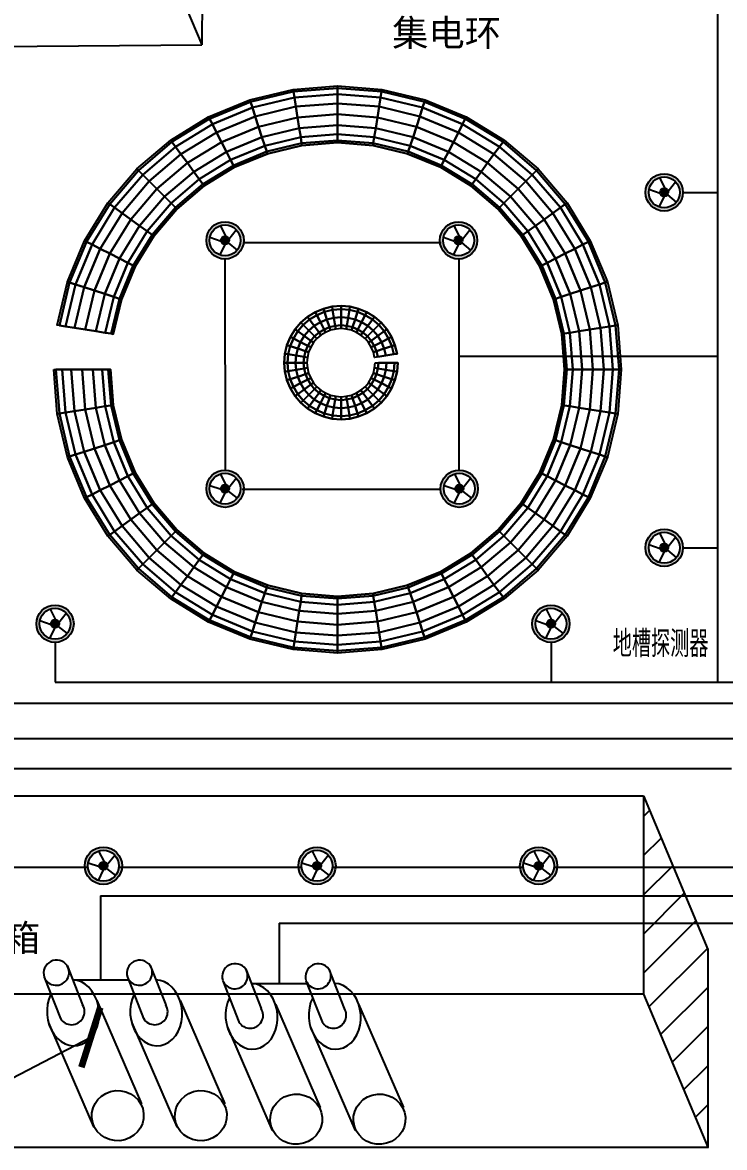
# Model space of a CAD drawing. Extents: x 62072 to 79005, y 47749 to 66939.
# Drawn here: x 63817 to 65400, y 62323 to 64862 of the extents above; entities that cross this region are included whole.
import ezdxf

# ---------------------------------------------------------------- set-up
doc = ezdxf.new("R2010")
doc.units = 0
doc.header["$LTSCALE"] = 1000
doc.header["$MEASUREMENT"] = 0
doc.layers.get('0').update_dxf_attribs({"linetype": 'CONTINUOUS'})
doc.styles.get("Standard").update_dxf_attribs({"font": 'GBENOR', "bigfont": 'GBCBIG'})
doc.dimstyles.get("Standard").update_dxf_attribs({"dimscale": 100, "dimtxt": 3.5, "dimasz": 1, "dimexe": 2.5, "dimexo": 3, "dimgap": 1.5, "dimtad": 1, "dimdec": 0, "dimzin": 0, "dimdsep": 46, "dimtxsty": 'Standard', "dimblk": 'ARCHTICK', "dimcen": 0.09, "dimadec": 0, "dimazin": 0, "dimtfac": 1, "dimtdec": 0, "dimtix": 1, "dimtmove": 2, "dimatfit": 3, "dimldrblk": 'ARCHTICK', "dimfxl": 0, "dimtolj": 1, "dimtzin": 0, "dimarcsym": 0})

msp = doc.modelspace()

# ---------------------------------------------------------------- hatches: boundary and pattern name
h = msp.add_hatch(color=256)
h.paths.add_polyline_path([(65221.9, 64478.5, 1), (65306.1, 64478.5, 1)])
h.paths.add_polyline_path([(65298.9, 64478.5, -1), (65229.1, 64478.5, -1)], flags=16)
for points in [[(65254.8, 64478.5, 1), (65273.2, 64478.5, 1)], [(64282.8, 64370.2, 1), (64264.4, 64370.2, 1)], [(64809.4, 64370.2, 1), (64791, 64370.2, 1)], [(64282.8, 63810, 1), (64264.4, 63810, 1)], [(64811, 63810, 1), (64792.5, 63810, 1)], [(65254.8, 63676.7, 1), (65273.2, 63676.7, 1)], [(63880.8, 63505.2, 1), (63899.3, 63505.2, 1)], [(64999.4, 63505.2, 1), (65017.8, 63505.2, 1)], [(64008.6, 62959.1, 1), (63990.1, 62959.1, 1)], [(64490.2, 62959.1, 1), (64471.8, 62959.1, 1)], [(64990, 62959.1, 1), (64971.6, 62959.1, 1)]]:
    msp.add_hatch(color=256).paths.add_polyline_path(points)
h = msp.add_hatch(color=256)
h.paths.add_polyline_path([(64315.7, 64370.2, 1), (64231.5, 64370.2, 1)])
h.paths.add_polyline_path([(64308.5, 64370.2, 1), (64238.7, 64370.2, 1)], flags=16)
h = msp.add_hatch(color=256)
h.paths.add_polyline_path([(64842.3, 64370.2, 1), (64758.1, 64370.2, 1)])
h.paths.add_polyline_path([(64835.1, 64370.2, 1), (64765.3, 64370.2, 1)], flags=16)
h = msp.add_hatch(color=256)
h.paths.add_polyline_path([(64315.7, 63810, 1), (64231.5, 63810, 1)])
h.paths.add_polyline_path([(64308.5, 63810, 1), (64238.7, 63810, 1)], flags=16)
h = msp.add_hatch(color=256)
h.paths.add_polyline_path([(64843.9, 63810, 1), (64759.6, 63810, 1)])
h.paths.add_polyline_path([(64836.7, 63810, 1), (64766.9, 63810, 1)], flags=16)
h = msp.add_hatch(color=256)
h.paths.add_polyline_path([(65221.9, 63676.7, 1), (65306.1, 63676.7, 1)])
h.paths.add_polyline_path([(65298.9, 63676.7, -1), (65229.1, 63676.7, -1)], flags=16)
h = msp.add_hatch(color=256)
h.paths.add_polyline_path([(63847.9, 63505.2, 1), (63932.2, 63505.2, 1)])
h.paths.add_polyline_path([(63925, 63505.2, -1), (63855.2, 63505.2, -1)], flags=16)
h = msp.add_hatch(color=256)
h.paths.add_polyline_path([(64966.5, 63505.2, 1), (65050.7, 63505.2, 1)])
h.paths.add_polyline_path([(65043.5, 63505.2, -1), (64973.7, 63505.2, -1)], flags=16)
h = msp.add_hatch()
h.set_pattern_fill('ANSI31,_O', color=256, scale=500)
h.set_pattern_definition([(45, (48560.98, 54368.89), (-44.19417, 44.19417), [])])
edge = h.paths.add_edge_path()
edge.add_line((65217.4, 63117), (65217.4, 62669.7))
edge.add_line((65217.4, 63117), (65362.1, 62770.5))
edge.add_line((65362.1, 62770.9), (65362.1, 62323.5))
edge.add_line((65217.4, 62669.7), (65362.1, 62324.3))
h = msp.add_hatch(color=256)
h.paths.add_polyline_path([(63957.2, 62959.1, 1), (64041.5, 62959.1, 1)])
h.paths.add_polyline_path([(64034.2, 62959.1, -1), (63964.4, 62959.1, -1)], flags=16)
h = msp.add_hatch(color=256)
h.paths.add_polyline_path([(64438.9, 62959.1, 1), (64523.1, 62959.1, 1)])
h.paths.add_polyline_path([(64515.9, 62959.1, -1), (64446.1, 62959.1, -1)], flags=16)
h = msp.add_hatch(color=256)
h.paths.add_polyline_path([(64938.7, 62959.1, 1), (65022.9, 62959.1, 1)])
h.paths.add_polyline_path([(65015.7, 62959.1, -1), (64945.9, 62959.1, -1)], flags=16)

# ---------------------------------------------------------------- linework, layer by layer
for p, q in [((64233, 65890.4), (64220.9, 64811.6)), ((63939.3, 65476.4), (64220.9, 64811.6)), ((63319.9, 64804.5), (64220.9, 64811.6)), ((65266.2, 64487.5), (65253.8, 64511.9)), ((65272.8, 64481.4), (65289.3, 64502.5)), ((65255, 64476.3), (65229.7, 64484.9)), ((65263.7, 64469.3), (65252, 64445.8)), ((65271.2, 64472.8), (65291.3, 64456.8)), ((64275.8, 64379.1), (64263.4, 64403.5)), ((64802.4, 64379.1), (64790, 64403.5)), ((64264.6, 64368), (64239.3, 64376.5)), ((64282.4, 64373), (64299, 64394.2)), ((64791.2, 64368), (64765.9, 64376.5)), ((64809, 64373), (64825.5, 64394.2)), ((64273.3, 64361), (64261.6, 64337.4)), ((64280.8, 64364.4), (64300.9, 64348.5)), ((64799.8, 64361), (64788.2, 64337.4)), ((64807.4, 64364.4), (64827.5, 64348.5)), ((64275.8, 63819), (64263.4, 63843.4)), ((64804, 63819), (64791.6, 63843.4)), ((64264.6, 63807.8), (64239.3, 63816.3)), ((64282.4, 63812.8), (64299, 63834)), ((64792.8, 63807.8), (64767.5, 63816.3)), ((64810.6, 63812.8), (64827.1, 63834)), ((64273.3, 63800.8), (64261.6, 63777.2)), ((64280.8, 63804.2), (64300.9, 63788.3)), ((64801.4, 63800.8), (64789.8, 63777.2)), ((64809, 63804.2), (64829.1, 63788.3)), ((65266.2, 63685.7), (65253.8, 63710.1)), ((65272.8, 63679.5), (65289.3, 63700.7)), ((65255, 63674.5), (65229.7, 63683)), ((65263.7, 63667.5), (65252, 63643.9)), ((65271.2, 63671), (65291.3, 63655)), ((63892.3, 63514.1), (63879.8, 63538.5)), ((65010.8, 63514.1), (64998.4, 63538.5)), ((63881.1, 63503), (63855.7, 63511.5)), ((63898.9, 63508), (63915.4, 63529.2)), ((64999.6, 63503), (64974.3, 63511.5)), ((65017.4, 63508), (65033.9, 63529.2)), ((63889.7, 63496), (63878, 63472.4)), ((63897.3, 63499.4), (63917.4, 63483.5)), ((65008.2, 63496), (64996.6, 63472.4)), ((65015.8, 63499.4), (65035.9, 63483.5)), ((63300.8, 63117), (65217.4, 63117)), ((65217.4, 63117), (65217.4, 62669.7)), ((65217.4, 63117), (65362.1, 62770.5)), ((64001.5, 62968), (63989.1, 62992.4)), ((64008.1, 62961.9), (64024.7, 62983)), ((64483.2, 62968), (64470.8, 62992.4)), ((64489.8, 62961.9), (64506.3, 62983)), ((64983, 62968), (64970.6, 62992.4)), ((64989.6, 62961.9), (65006.1, 62983)), ((63990.4, 62956.9), (63965, 62965.4)), ((64006.6, 62953.3), (64026.7, 62937.3)), ((64472, 62956.9), (64446.7, 62965.4)), ((64472.3, 62956), (64489.7, 62956)), ((64488.2, 62953.3), (64508.3, 62937.3)), ((64971.8, 62956.9), (64946.5, 62965.4)), ((64972.1, 62956), (64989.5, 62956)), ((64988, 62953.3), (65008.1, 62937.3)), ((63999, 62949.8), (63987.3, 62926.3)), ((64480.7, 62949.8), (64469, 62926.3)), ((64980.4, 62949.8), (64968.8, 62926.3)), ((63993, 62891.6), (66365.6, 62891.6)), ((63993, 62891.6), (63993, 62701.7)), ((64395.7, 62830), (66419.2, 62830)), ((64395.7, 62830), (64395.7, 62693.7)), ((65362.1, 62770.9), (65362.1, 62323.5)), ((63917.5, 62734.1), (63952.4, 62645.1)), ((64105, 62734.1), (64139.9, 62645.1)), ((64320.2, 62726.2), (64355.1, 62637.1)), ((64507.7, 62726.2), (64542.6, 62637.1)), ((63865.8, 62707.9), (63902.2, 62614.9)), ((63930.1, 62701.8), (64055.8, 62701.5)), ((64053.3, 62707.9), (64089.7, 62614.9)), ((64268.5, 62699.9), (64304.9, 62607)), ((64456, 62699.9), (64492.4, 62607)), ((64332.8, 62693.8), (64458.5, 62693.5)), ((65217.4, 62669.7), (63300.8, 62669.7)), ((63984.6, 62654.8), (64085.5, 62421.9)), ((64172.1, 62654.8), (64273.1, 62421.9)), ((64387.3, 62646.8), (64488.3, 62413.9)), ((64574.8, 62646.8), (64675.8, 62413.9)), ((65217.4, 62669.7), (65362.1, 62324.3)), ((63875.6, 62604.5), (63977, 62370)), ((64063.2, 62604.5), (64164.6, 62370)), ((64278.3, 62596.5), (64379.8, 62362)), ((64465.9, 62596.5), (64567.3, 62362)), ((65364, 62323.6), (63451.8, 62323.6))]:
    msp.add_line(p, q)
at = {"color": 1}
for p, q in [((65384.2, 64919.8), (65384.2, 63373.1)), ((65306.1, 64478.1), (65384.2, 64478.1)), ((64315.5, 64365.7), (64735.4, 64365.7)), ((64735.4, 64365.7), (64760.9, 64365.7)), ((64273.3, 64328.1), (64273.6, 63852.1)), ((64801.2, 64328.1), (64801.2, 63849.6)), ((64801.2, 64109.3), (65384.2, 64109.3)), ((64759.7, 63808), (64312.3, 63808)), ((65306.1, 63676.3), (65384.2, 63676.3)), ((63890.8, 63463.1), (63890.8, 63373.1)), ((65009.3, 63463.1), (65009.3, 63373.1)), ((63890.8, 63373.1), (65921.9, 63373.1)), ((63535.3, 62956), (63964.6, 62956)), ((63990.6, 62956), (64008.1, 62956)), ((64034.1, 62956), (64446.2, 62956)), ((64515.8, 62956), (64946, 62956)), ((65015.6, 62956), (65766.2, 62956))]:
    msp.add_line(p, q, dxfattribs=at)
at = {"color": 5}
msp.add_line((63679.2, 63325.8), (65533, 63325.8), dxfattribs=at)
at = {"color": 2}
for p, q in [((63785.7, 63246.7), (65467.6, 63246.7)), ((63522.2, 63178.4), (65415.8, 63178.4))]:
    msp.add_line(p, q, dxfattribs=at)
for points in [[(64908, 64785.8, 0, 0, 0), (64649.1, 64785.8, 0, 0, 0), (64550.5, 64716.1, 13.3, 0, 0), (64509.7, 64687.2, 0, 0, 0)], [(65359.4, 63407.3, 0, 0, 0), (65146.6, 63407.3, 0, 0, 0), (65058.7, 63482.7, 13.3, 0, 0), (65020.8, 63515.3, 0, 0, 0)]]:
    msp.add_lwpolyline(points, format="xyseb")
for centre, radius in [((65264, 64478.5), 42.1), ((65264, 64478.5), 42.1), ((65264, 64478.5), 34.9), ((65264, 64478.5), 9.23), ((64273.6, 64370.2), 42.1), ((64273.6, 64370.2), 42.1), ((64273.6, 64370.2), 34.9), ((64800.2, 64370.2), 42.1), ((64800.2, 64370.2), 42.1), ((64800.2, 64370.2), 34.9), ((64273.6, 64370.2), 9.23), ((64800.2, 64370.2), 9.23), ((64273.6, 63810), 42.1), ((64273.6, 63810), 42.1), ((64273.6, 63810), 34.9), ((64801.8, 63810), 42.1), ((64801.8, 63810), 42.1), ((64801.8, 63810), 34.9), ((64273.6, 63810), 9.23), ((64801.8, 63810), 9.23), ((65264, 63676.7), 42.1), ((65264, 63676.7), 42.1), ((65264, 63676.7), 34.9), ((65264, 63676.7), 9.23), ((63890.1, 63505.2), 42.1), ((63890.1, 63505.2), 42.1), ((63890.1, 63505.2), 34.9), ((65008.6, 63505.2), 42.1), ((65008.6, 63505.2), 42.1), ((65008.6, 63505.2), 34.9), ((63890.1, 63505.2), 9.23), ((65008.6, 63505.2), 9.23), ((63999.3, 62959.1), 42.1), ((63999.3, 62959.1), 42.1), ((63999.3, 62959.1), 34.9), ((64481, 62959.1), 42.1), ((64481, 62959.1), 42.1), ((64481, 62959.1), 34.9), ((64980.8, 62959.1), 42.1), ((64980.8, 62959.1), 42.1), ((64980.8, 62959.1), 34.9), ((63999.3, 62959.1), 9.23), ((64481, 62959.1), 9.23), ((64980.8, 62959.1), 9.23)]:
    msp.add_circle(centre, radius)
for centre, radius, start, end in [((63893.7, 62717), 29.3, 35.8249, 197.6322), ((63892.8, 62718.6), 29.1, 201.5623, 32.2361), ((64081.3, 62716.8), 29.3, 35.8249, 197.6322), ((64080.4, 62718.6), 29.1, 201.5623, 32.2361), ((64296.4, 62709), 29.3, 35.8249, 197.6322), ((64295.5, 62710.6), 29.1, 201.5623, 32.2361), ((64484, 62708.8), 29.3, 35.8249, 197.6322), ((64483.1, 62710.6), 29.1, 201.5623, 32.2361), ((63927.4, 62629.8), 29.3, 210.4497, 31.4737), ((64115, 62629.8), 29.3, 210.4497, 31.4737), ((64330.1, 62621.8), 29.3, 210.4497, 31.4737), ((64517.7, 62621.8), 29.3, 210.4497, 31.4737)]:
    msp.add_arc(centre, radius, start, end)
for centre, major_axis, ratio, start_param, end_param in [((63930.8, 62627.5), (-5.9, 74.2), 0.788528, 0.908371, 6.192893), ((64118.3, 62627.5), (-5.9, 74.2), 0.788528, 0.908371, 6.192893), ((64333.5, 62619.5), (-5.9, 74.2), 0.788528, 0.908371, 6.192893), ((64521, 62619.5), (-5.9, 74.2), 0.788528, 0.908371, 6.192893), ((64031.5, 62395.3), (58.5, 4.7), 0.964948, -3.141592653589793, 3.141592653589793), ((64219, 62395.3), (58.5, 4.7), 0.964948, -3.141592653589793, 3.141592653589793), ((64434.2, 62387.3), (58.5, 4.7), 0.964948, -3.141592653589793, 3.141592653589793), ((64621.8, 62387.3), (58.5, 4.7), 0.964948, -3.141592653589793, 3.141592653589793)]:
    msp.add_ellipse(centre, major_axis=major_axis, ratio=ratio, start_param=start_param, end_param=end_param)

# ---------------------------------------------------------------- texts
at = {"char_height": 60, "width": 275.596, "attachment_point": 1}
for s, insert in [('{\\f\uffbfﾬￌ￥_GB2312|b0|i0|c134|p49;集电环}', (64650.4, 64868.4)), ('地槽探测器', (65147.9, 63490))]:
    msp.add_mtext(s, dxfattribs=dict(at, insert=insert))
at = {"insert": (63529.2, 62826.3), "char_height": 60, "attachment_point": 1}
msp.add_mtext('{\\f\uffbfﾬￌ￥_GB2312|b0|i0|c134|p49;变压器箱}', dxfattribs=at)

# ---------------------------------------------------------------- meshes
mesh = msp.add_polymesh((9, 9))
for k, corner in enumerate([(65045, 64455.1, -67.5), (65041, 64452.2, -92), (65029.8, 64444.1, -112.7), (65013, 64431.9, -126.6), (64993.2, 64417.5, -131.5), (64973.4, 64403.1, -126.6), (64956.6, 64390.9, -112.7), (64945.3, 64382.7, -92), (64941.4, 64379.9, -67.5), (64979.7, 64531.5, -67.5), (64976.3, 64528, -92), (64966.5, 64518.2, -112.7), (64951.8, 64503.5, -126.6), (64934.5, 64486.2, -131.5), (64917.2, 64468.9, -126.6), (64902.5, 64454.2, -112.7), (64892.7, 64444.4, -92), (64889.2, 64440.9, -67.5), (64903.4, 64596.7, -67.5), (64900.5, 64592.7, -92), (64892.4, 64581.5, -112.7), (64880.1, 64564.7, -126.6), (64865.8, 64544.9, -131.5), (64851.4, 64525.1, -126.6), (64839.2, 64508.3, -112.7), (64831, 64497.1, -92), (64828.1, 64493.1, -67.5), (64817.7, 64649.1, -67.5), (64815.5, 64644.8, -92), (64809.2, 64632.4, -112.7), (64799.8, 64613.9, -126.6), (64788.7, 64592.1, -131.5), (64777.6, 64570.3, -126.6), (64768.1, 64551.8, -112.7), (64761.8, 64539.4, -92), (64759.6, 64535.1, -67.5), (64725, 64687.6, -67.5), (64723.5, 64682.9, -92), (64719.2, 64669.8, -112.7), (64712.7, 64650, -126.6), (64705.2, 64626.7, -131.5), (64697.6, 64603.4, -126.6), (64691.2, 64583.7, -112.7), (64686.9, 64570.5, -92), (64685.4, 64565.8, -67.5), (64627.3, 64711, -67.5), (64626.5, 64706.2, -92), (64624.4, 64692.5, -112.7), (64621.1, 64672, -126.6), (64617.3, 64647.8, -131.5), (64613.5, 64623.6, -126.6), (64610.2, 64603.1, -112.7), (64608, 64589.4, -92), (64607.3, 64584.6, -67.5), (64527.2, 64718.9, -67.5), (64527.2, 64714, -92), (64527.2, 64700.2, -112.7), (64527.2, 64679.4, -126.6), (64527.2, 64654.9, -131.5), (64527.2, 64630.4, -126.6), (64527.2, 64609.6, -112.7), (64527.2, 64595.8, -92), (64527.2, 64590.9, -67.5), (64427.1, 64711, -67.5), (64427.8, 64706.2, -92), (64430, 64692.5, -112.7), (64433.2, 64672, -126.6), (64437.1, 64647.8, -131.5), (64440.9, 64623.6, -126.6), (64444.2, 64603.1, -112.7), (64446.3, 64589.4, -92), (64447.1, 64584.6, -67.5), (64329.4, 64687.6, -67.5), (64330.9, 64682.9, -92), (64335.2, 64669.8, -112.7), (64341.6, 64650, -126.6), (64349.2, 64626.7, -131.5), (64356.8, 64603.4, -126.6), (64363.2, 64583.7, -112.7), (64367.5, 64570.5, -92), (64369, 64565.8, -67.5)]):
    mesh.set_mesh_vertex(divmod(k, 9), corner)
mesh = msp.add_polymesh((9, 8))
for k, corner in enumerate([(64941.4, 64379.9, -67.5), (64945.3, 64382.7, -43), (64956.6, 64390.9, -22.2), (64973.4, 64403.1, -8.4), (64993.2, 64417.5, -3.5), (65013, 64431.9, -8.4), (65029.8, 64444.1, -22.2), (65041, 64452.2, -43), (64889.2, 64440.9, -67.5), (64892.7, 64444.4, -43), (64902.5, 64454.2, -22.2), (64917.2, 64468.9, -8.4), (64934.5, 64486.2, -3.5), (64951.8, 64503.5, -8.4), (64966.5, 64518.2, -22.2), (64976.3, 64528, -43), (64828.1, 64493.1, -67.5), (64831, 64497.1, -43), (64839.2, 64508.3, -22.2), (64851.4, 64525.1, -8.4), (64865.8, 64544.9, -3.5), (64880.1, 64564.7, -8.4), (64892.4, 64581.5, -22.2), (64900.5, 64592.7, -43), (64759.6, 64535.1, -67.5), (64761.8, 64539.4, -43), (64768.1, 64551.8, -22.2), (64777.6, 64570.3, -8.4), (64788.7, 64592.1, -3.5), (64799.8, 64613.9, -8.4), (64809.2, 64632.4, -22.2), (64815.5, 64644.8, -43), (64685.4, 64565.8, -67.5), (64686.9, 64570.5, -43), (64691.2, 64583.7, -22.2), (64697.6, 64603.4, -8.4), (64705.2, 64626.7, -3.5), (64712.7, 64650, -8.4), (64719.2, 64669.8, -22.2), (64723.5, 64682.9, -43), (64607.3, 64584.6, -67.5), (64608, 64589.4, -43), (64610.2, 64603.1, -22.2), (64613.5, 64623.6, -8.4), (64617.3, 64647.8, -3.5), (64621.1, 64672, -8.4), (64624.4, 64692.5, -22.2), (64626.5, 64706.2, -43), (64527.2, 64590.9, -67.5), (64527.2, 64595.8, -43), (64527.2, 64609.6, -22.2), (64527.2, 64630.4, -8.4), (64527.2, 64654.9, -3.5), (64527.2, 64679.4, -8.4), (64527.2, 64700.2, -22.2), (64527.2, 64714, -43), (64447.1, 64584.6, -67.5), (64446.3, 64589.4, -43), (64444.2, 64603.1, -22.2), (64440.9, 64623.6, -8.4), (64437.1, 64647.8, -3.5), (64433.2, 64672, -8.4), (64430, 64692.5, -22.2), (64427.8, 64706.2, -43), (64369, 64565.8, -67.5), (64367.5, 64570.5, -43), (64363.2, 64583.7, -22.2), (64356.8, 64603.4, -8.4), (64349.2, 64626.7, -3.5), (64341.6, 64650, -8.4), (64335.2, 64669.8, -22.2), (64330.9, 64682.9, -43)]):
    mesh.set_mesh_vertex(divmod(k, 8), corner)
mesh = msp.add_polymesh((8, 9))
for k, corner in enumerate([(64329.4, 64687.6, -67.5), (64330.9, 64682.9, -92), (64335.2, 64669.8, -112.7), (64341.6, 64650, -126.6), (64349.2, 64626.7, -131.5), (64356.8, 64603.4, -126.6), (64363.2, 64583.7, -112.7), (64367.5, 64570.5, -92), (64369, 64565.8, -67.5), (64236.6, 64649.1, -67.5), (64238.8, 64644.8, -92), (64245.1, 64632.4, -112.7), (64254.6, 64613.9, -126.6), (64265.7, 64592.1, -131.5), (64276.8, 64570.3, -126.6), (64286.2, 64551.8, -112.7), (64292.5, 64539.4, -92), (64294.7, 64535.1, -67.5), (64151, 64596.7, -67.5), (64153.9, 64592.7, -92), (64162, 64581.5, -112.7), (64174.2, 64564.7, -126.6), (64188.6, 64544.9, -131.5), (64203, 64525.1, -126.6), (64215.2, 64508.3, -112.7), (64223.4, 64497.1, -92), (64226.2, 64493.1, -67.5), (64074.6, 64531.5, -67.5), (64078.1, 64528, -92), (64087.9, 64518.2, -112.7), (64102.6, 64503.5, -126.6), (64119.9, 64486.2, -131.5), (64137.2, 64468.9, -126.6), (64151.9, 64454.2, -112.7), (64161.7, 64444.4, -92), (64165.1, 64440.9, -67.5), (64009.4, 64455.1, -67.5), (64013.4, 64452.2, -92), (64024.6, 64444.1, -112.7), (64041.4, 64431.9, -126.6), (64061.2, 64417.5, -131.5), (64081, 64403.1, -126.6), (64097.8, 64390.9, -112.7), (64109, 64382.7, -92), (64113, 64379.9, -67.5), (63956.9, 64369.5, -67.5), (63961.3, 64367.2, -92), (63973.6, 64360.9, -112.7), (63992.1, 64351.5, -126.6), (64014, 64340.4, -131.5), (64035.8, 64329.3, -126.6), (64054.3, 64319.9, -112.7), (64066.7, 64313.6, -92), (64071, 64311.3, -67.5), (63918.5, 64276.7, -67.5), (63923.1, 64275.2, -92), (63936.3, 64270.9, -112.7), (63956.1, 64264.5, -126.6), (63979.4, 64256.9, -131.5), (64002.7, 64249.3, -126.6), (64022.4, 64242.9, -112.7), (64035.6, 64238.6, -92), (64040.2, 64237.1, -67.5), (63895.1, 64179, -67.5), (63899.9, 64178.3, -92), (63913.6, 64176.1, -112.7), (63934.1, 64172.8, -126.6), (63958.3, 64169, -131.5), (63982.5, 64165.2, -126.6), (64003, 64161.9, -112.7), (64016.7, 64159.8, -92), (64021.5, 64159, -67.5)]):
    mesh.set_mesh_vertex(divmod(k, 9), corner)
mesh = msp.add_polymesh((8, 8))
for k, corner in enumerate([(64369, 64565.8, -67.5), (64367.5, 64570.5, -43), (64363.2, 64583.7, -22.2), (64356.8, 64603.4, -8.4), (64349.2, 64626.7, -3.5), (64341.6, 64650, -8.4), (64335.2, 64669.8, -22.2), (64330.9, 64682.9, -43), (64294.7, 64535.1, -67.5), (64292.5, 64539.4, -43), (64286.2, 64551.8, -22.2), (64276.8, 64570.3, -8.4), (64265.7, 64592.1, -3.5), (64254.6, 64613.9, -8.4), (64245.1, 64632.4, -22.2), (64238.8, 64644.8, -43), (64226.2, 64493.1, -67.5), (64223.4, 64497.1, -43), (64215.2, 64508.3, -22.2), (64203, 64525.1, -8.4), (64188.6, 64544.9, -3.5), (64174.2, 64564.7, -8.4), (64162, 64581.5, -22.2), (64153.9, 64592.7, -43), (64165.1, 64440.9, -67.5), (64161.7, 64444.4, -43), (64151.9, 64454.2, -22.2), (64137.2, 64468.9, -8.4), (64119.9, 64486.2, -3.5), (64102.6, 64503.5, -8.4), (64087.9, 64518.2, -22.2), (64078.1, 64528, -43), (64113, 64379.9, -67.5), (64109, 64382.7, -43), (64097.8, 64390.9, -22.2), (64081, 64403.1, -8.4), (64061.2, 64417.5, -3.5), (64041.4, 64431.9, -8.4), (64024.6, 64444.1, -22.2), (64013.4, 64452.2, -43), (64071, 64311.3, -67.5), (64066.7, 64313.6, -43), (64054.3, 64319.9, -22.2), (64035.8, 64329.3, -8.4), (64014, 64340.4, -3.5), (63992.1, 64351.5, -8.4), (63973.6, 64360.9, -22.2), (63961.3, 64367.2, -43), (64040.2, 64237.1, -67.5), (64035.6, 64238.6, -43), (64022.4, 64242.9, -22.2), (64002.7, 64249.3, -8.4), (63979.4, 64256.9, -3.5), (63956.1, 64264.5, -8.4), (63936.3, 64270.9, -22.2), (63923.1, 64275.2, -43), (64021.5, 64159, -67.5), (64016.7, 64159.8, -43), (64003, 64161.9, -22.2), (63982.5, 64165.2, -8.4), (63958.3, 64169, -3.5), (63934.1, 64172.8, -8.4), (63913.6, 64176.1, -22.2), (63899.9, 64178.3, -43)]):
    mesh.set_mesh_vertex(divmod(k, 8), corner)
mesh = msp.add_polymesh((9, 9))
for k, corner in enumerate([(65045, 63702.7, -67.5), (65041, 63705.6, -92), (65029.8, 63713.7, -112.7), (65013, 63725.9, -126.6), (64993.2, 63740.3, -131.5), (64973.4, 63754.7, -126.6), (64956.6, 63766.9, -112.7), (64945.3, 63775.1, -92), (64941.4, 63778, -67.5), (65097.4, 63788.4, -67.5), (65093.1, 63790.6, -92), (65080.7, 63796.9, -112.7), (65062.2, 63806.3, -126.6), (65040.4, 63817.4, -131.5), (65018.6, 63828.5, -126.6), (65000.1, 63838, -112.7), (64987.7, 63844.2, -92), (64983.4, 63846.5, -67.5), (65135.9, 63881.1, -67.5), (65131.2, 63882.6, -92), (65118, 63886.9, -112.7), (65098.3, 63893.3, -126.6), (65075, 63900.9, -131.5), (65051.7, 63908.5, -126.6), (65032, 63914.9, -112.7), (65018.8, 63919.2, -92), (65014.1, 63920.7, -67.5), (65159.3, 63978.8, -67.5), (65154.5, 63979.5, -92), (65140.8, 63981.7, -112.7), (65120.3, 63985, -126.6), (65096.1, 63988.8, -131.5), (65071.9, 63992.6, -126.6), (65051.4, 63995.9, -112.7), (65037.7, 63998, -92), (65032.9, 63998.8, -67.5), (65167.2, 64078.9, -67.5), (65162.3, 64078.9, -92), (65148.4, 64078.9, -112.7), (65127.7, 64078.9, -126.6), (65103.2, 64078.9, -131.5), (65078.7, 64078.9, -126.6), (65057.9, 64078.9, -112.7), (65044.1, 64078.9, -92), (65039.2, 64078.9, -67.5), (65159.3, 64179, -67.5), (65154.5, 64178.3, -92), (65140.8, 64176.1, -112.7), (65120.3, 64172.8, -126.6), (65096.1, 64169, -131.5), (65071.9, 64165.2, -126.6), (65051.4, 64161.9, -112.7), (65037.7, 64159.8, -92), (65032.9, 64159, -67.5), (65135.9, 64276.7, -67.5), (65131.2, 64275.2, -92), (65118, 64270.9, -112.7), (65098.3, 64264.5, -126.6), (65075, 64256.9, -131.5), (65051.7, 64249.3, -126.6), (65032, 64242.9, -112.7), (65018.8, 64238.6, -92), (65014.1, 64237.1, -67.5), (65097.4, 64369.5, -67.5), (65093.1, 64367.2, -92), (65080.7, 64360.9, -112.7), (65062.2, 64351.5, -126.6), (65040.4, 64340.4, -131.5), (65018.6, 64329.3, -126.6), (65000.1, 64319.9, -112.7), (64987.7, 64313.6, -92), (64983.4, 64311.3, -67.5), (65045, 64455.1, -67.5), (65041, 64452.2, -92), (65029.8, 64444.1, -112.7), (65013, 64431.9, -126.6), (64993.2, 64417.5, -131.5), (64973.4, 64403.1, -126.6), (64956.6, 64390.9, -112.7), (64945.3, 64382.7, -92), (64941.4, 64379.9, -67.5)]):
    mesh.set_mesh_vertex(divmod(k, 9), corner)
mesh = msp.add_polymesh((9, 8))
for k, corner in enumerate([(64941.4, 63778, -67.5), (64945.3, 63775.1, -43), (64956.6, 63766.9, -22.2), (64973.4, 63754.7, -8.4), (64993.2, 63740.3, -3.5), (65013, 63725.9, -8.4), (65029.8, 63713.7, -22.2), (65041, 63705.6, -43), (64983.4, 63846.5, -67.5), (64987.7, 63844.2, -43), (65000.1, 63838, -22.2), (65018.6, 63828.5, -8.4), (65040.4, 63817.4, -3.5), (65062.2, 63806.3, -8.4), (65080.7, 63796.9, -22.2), (65093.1, 63790.6, -43), (65014.1, 63920.7, -67.5), (65018.8, 63919.2, -43), (65032, 63914.9, -22.2), (65051.7, 63908.5, -8.4), (65075, 63900.9, -3.5), (65098.3, 63893.3, -8.4), (65118, 63886.9, -22.2), (65131.2, 63882.6, -43), (65032.9, 63998.8, -67.5), (65037.7, 63998, -43), (65051.4, 63995.9, -22.2), (65071.9, 63992.6, -8.4), (65096.1, 63988.8, -3.5), (65120.3, 63985, -8.4), (65140.8, 63981.7, -22.2), (65154.5, 63979.5, -43), (65039.2, 64078.9, -67.5), (65044.1, 64078.9, -43), (65057.9, 64078.9, -22.2), (65078.7, 64078.9, -8.4), (65103.2, 64078.9, -3.5), (65127.7, 64078.9, -8.4), (65148.4, 64078.9, -22.2), (65162.3, 64078.9, -43), (65032.9, 64159, -67.5), (65037.7, 64159.8, -43), (65051.4, 64161.9, -22.2), (65071.9, 64165.2, -8.4), (65096.1, 64169, -3.5), (65120.3, 64172.8, -8.4), (65140.8, 64176.1, -22.2), (65154.5, 64178.3, -43), (65014.1, 64237.1, -67.5), (65018.8, 64238.6, -43), (65032, 64242.9, -22.2), (65051.7, 64249.3, -8.4), (65075, 64256.9, -3.5), (65098.3, 64264.5, -8.4), (65118, 64270.9, -22.2), (65131.2, 64275.2, -43), (64983.4, 64311.3, -67.5), (64987.7, 64313.6, -43), (65000.1, 64319.9, -22.2), (65018.6, 64329.3, -8.4), (65040.4, 64340.4, -3.5), (65062.2, 64351.5, -8.4), (65080.7, 64360.9, -22.2), (65093.1, 64367.2, -43), (64941.4, 64379.9, -67.5), (64945.3, 64382.7, -43), (64956.6, 64390.9, -22.2), (64973.4, 64403.1, -8.4), (64993.2, 64417.5, -3.5), (65013, 64431.9, -8.4), (65029.8, 64444.1, -22.2), (65041, 64452.2, -43)]):
    mesh.set_mesh_vertex(divmod(k, 8), corner)
mesh = msp.add_polymesh((9, 8))
for k, corner in enumerate([(64472.9, 64139.5, -135), (64466.9, 64143.9, -153.1), (64452.2, 64154.5, -160.6), (64437.6, 64165.1, -153.1), (64431.5, 64169.6, -135), (64437.6, 64165.1, -116.9), (64452.2, 64154.5, -109.4), (64466.9, 64143.9, -116.9), (64480.8, 64148.6, -135), (64475.5, 64153.9, -153.1), (64462.7, 64166.7, -160.6), (64449.9, 64179.5, -153.1), (64444.6, 64184.8, -135), (64449.9, 64179.5, -116.9), (64462.7, 64166.7, -109.4), (64475.5, 64153.9, -116.9), (64489.9, 64156.5, -135), (64485.5, 64162.5, -153.1), (64474.9, 64177.2, -160.6), (64464.3, 64191.8, -153.1), (64459.8, 64197.9, -135), (64464.3, 64191.8, -116.9), (64474.9, 64177.2, -109.4), (64485.5, 64162.5, -116.9), (64500.2, 64162.7, -135), (64496.8, 64169.4, -153.1), (64488.6, 64185.6, -160.6), (64480.4, 64201.7, -153.1), (64477, 64208.4, -135), (64480.4, 64201.7, -116.9), (64488.6, 64185.6, -109.4), (64496.8, 64169.4, -116.9), (64511.3, 64167.4, -135), (64509, 64174.5, -153.1), (64503.4, 64191.7, -160.6), (64497.8, 64208.9, -153.1), (64495.5, 64216.1, -135), (64497.8, 64208.9, -116.9), (64503.4, 64191.7, -109.4), (64509, 64174.5, -116.9), (64523.1, 64170.2, -135), (64521.9, 64177.6, -153.1), (64519.1, 64195.5, -160.6), (64516.2, 64213.3, -153.1), (64515.1, 64220.7, -135), (64516.2, 64213.3, -116.9), (64519.1, 64195.5, -109.4), (64521.9, 64177.6, -116.9), (64535.1, 64171.1, -135), (64535.1, 64178.6, -153.1), (64535.1, 64196.7, -160.6), (64535.1, 64214.8, -153.1), (64535.1, 64222.3, -135), (64535.1, 64214.8, -116.9), (64535.1, 64196.7, -109.4), (64535.1, 64178.6, -116.9), (64547.1, 64170.2, -135), (64548.3, 64177.6, -153.1), (64551.1, 64195.5, -160.6), (64553.9, 64213.3, -153.1), (64555.1, 64220.7, -135), (64553.9, 64213.3, -116.9), (64551.1, 64195.5, -109.4), (64548.3, 64177.6, -116.9), (64558.8, 64167.4, -135), (64561.1, 64174.5, -153.1), (64566.7, 64191.7, -160.6), (64572.3, 64208.9, -153.1), (64574.6, 64216.1, -135), (64572.3, 64208.9, -116.9), (64566.7, 64191.7, -109.4), (64561.1, 64174.5, -116.9)]):
    mesh.set_mesh_vertex(divmod(k, 8), corner)
mesh = msp.add_polymesh((8, 8))
for k, corner in enumerate([(64558.8, 64167.4, -135), (64561.1, 64174.5, -153.1), (64566.7, 64191.7, -160.6), (64572.3, 64208.9, -153.1), (64574.6, 64216.1, -135), (64572.3, 64208.9, -116.9), (64566.7, 64191.7, -109.4), (64561.1, 64174.5, -116.9), (64569.9, 64162.7, -135), (64573.4, 64169.4, -153.1), (64581.6, 64185.6, -160.6), (64589.8, 64201.7, -153.1), (64593.2, 64208.4, -135), (64589.8, 64201.7, -116.9), (64581.6, 64185.6, -109.4), (64573.4, 64169.4, -116.9), (64580.2, 64156.5, -135), (64584.6, 64162.5, -153.1), (64595.3, 64177.2, -160.6), (64605.9, 64191.8, -153.1), (64610.3, 64197.9, -135), (64605.9, 64191.8, -116.9), (64595.3, 64177.2, -109.4), (64584.6, 64162.5, -116.9), (64589.4, 64148.6, -135), (64594.7, 64153.9, -153.1), (64607.5, 64166.7, -160.6), (64620.3, 64179.5, -153.1), (64625.6, 64184.8, -135), (64620.3, 64179.5, -116.9), (64607.5, 64166.7, -109.4), (64594.7, 64153.9, -116.9), (64597.2, 64139.5, -135), (64603.3, 64143.9, -153.1), (64617.9, 64154.5, -160.6), (64632.6, 64165.1, -153.1), (64638.6, 64169.6, -135), (64632.6, 64165.1, -116.9), (64617.9, 64154.5, -109.4), (64603.3, 64143.9, -116.9), (64603.5, 64129.2, -135), (64610.2, 64132.6, -153.1), (64626.3, 64140.8, -160.6), (64642.4, 64149, -153.1), (64649.1, 64152.4, -135), (64642.4, 64149, -116.9), (64626.3, 64140.8, -109.4), (64610.2, 64132.6, -116.9), (64608.1, 64118.1, -135), (64615.3, 64120.4, -153.1), (64632.5, 64126, -160.6), (64649.7, 64131.6, -153.1), (64656.8, 64133.9, -135), (64649.7, 64131.6, -116.9), (64632.5, 64126, -109.4), (64615.3, 64120.4, -116.9), (64610.9, 64106.3, -135), (64618.3, 64107.5, -153.1), (64636.2, 64110.3, -160.6), (64654.1, 64113.2, -153.1), (64661.5, 64114.3, -135), (64654.1, 64113.2, -116.9), (64636.2, 64110.3, -109.4), (64618.3, 64107.5, -116.9)]):
    mesh.set_mesh_vertex(divmod(k, 8), corner)
mesh = msp.add_polymesh((9, 8))
for k, corner in enumerate([(64472.9, 64049.2, -135), (64466.9, 64044.8, -153.1), (64452.2, 64034.1, -160.6), (64437.6, 64023.5, -153.1), (64431.5, 64019.1, -135), (64437.6, 64023.5, -116.9), (64452.2, 64034.1, -109.4), (64466.9, 64044.8, -116.9), (64466.7, 64059.5, -135), (64460, 64056, -153.1), (64443.8, 64047.8, -160.6), (64427.7, 64039.6, -153.1), (64421, 64036.2, -135), (64427.7, 64039.6, -116.9), (64443.8, 64047.8, -109.4), (64460, 64056, -116.9), (64462, 64070.6, -135), (64454.9, 64068.3, -153.1), (64437.7, 64062.7, -160.6), (64420.5, 64057.1, -153.1), (64413.3, 64054.8, -135), (64420.5, 64057.1, -116.9), (64437.7, 64062.7, -109.4), (64454.9, 64068.3, -116.9), (64459.2, 64082.3, -135), (64451.8, 64081.1, -153.1), (64433.9, 64078.3, -160.6), (64416.1, 64075.5, -153.1), (64408.7, 64074.3, -135), (64416.1, 64075.5, -116.9), (64433.9, 64078.3, -109.4), (64451.8, 64081.1, -116.9), (64458.3, 64094.3, -135), (64450.8, 64094.3, -153.1), (64432.7, 64094.3, -160.6), (64414.6, 64094.3, -153.1), (64407.1, 64094.3, -135), (64414.6, 64094.3, -116.9), (64432.7, 64094.3, -109.4), (64450.8, 64094.3, -116.9), (64459.2, 64106.3, -135), (64451.8, 64107.5, -153.1), (64433.9, 64110.3, -160.6), (64416.1, 64113.2, -153.1), (64408.7, 64114.3, -135), (64416.1, 64113.2, -116.9), (64433.9, 64110.3, -109.4), (64451.8, 64107.5, -116.9), (64462, 64118.1, -135), (64454.9, 64120.4, -153.1), (64437.7, 64126, -160.6), (64420.5, 64131.6, -153.1), (64413.3, 64133.9, -135), (64420.5, 64131.6, -116.9), (64437.7, 64126, -109.4), (64454.9, 64120.4, -116.9), (64466.7, 64129.2, -135), (64460, 64132.6, -153.1), (64443.8, 64140.8, -160.6), (64427.7, 64149, -153.1), (64421, 64152.4, -135), (64427.7, 64149, -116.9), (64443.8, 64140.8, -109.4), (64460, 64132.6, -116.9), (64472.9, 64139.5, -135), (64466.9, 64143.9, -153.1), (64452.2, 64154.5, -160.6), (64437.6, 64165.1, -153.1), (64431.5, 64169.6, -135), (64437.6, 64165.1, -116.9), (64452.2, 64154.5, -109.4), (64466.9, 64143.9, -116.9)]):
    mesh.set_mesh_vertex(divmod(k, 8), corner)
mesh = msp.add_polymesh((9, 8))
for k, corner in enumerate([(64611.9, 64094.3, -135), (64619.4, 64094.3, -153.1), (64637.5, 64094.3, -160.6), (64655.6, 64094.3, -153.1), (64663.1, 64094.3, -135), (64655.6, 64094.3, -116.9), (64637.5, 64094.3, -109.4), (64619.4, 64094.3, -116.9), (64610.9, 64082.3, -135), (64618.3, 64081.1, -153.1), (64636.2, 64078.3, -160.6), (64654.1, 64075.5, -153.1), (64661.5, 64074.3, -135), (64654.1, 64075.5, -116.9), (64636.2, 64078.3, -109.4), (64618.3, 64081.1, -116.9), (64608.1, 64070.6, -135), (64615.3, 64068.3, -153.1), (64632.5, 64062.7, -160.6), (64649.7, 64057.1, -153.1), (64656.8, 64054.8, -135), (64649.7, 64057.1, -116.9), (64632.5, 64062.7, -109.4), (64615.3, 64068.3, -116.9), (64603.5, 64059.5, -135), (64610.2, 64056, -153.1), (64626.3, 64047.8, -160.6), (64642.4, 64039.6, -153.1), (64649.1, 64036.2, -135), (64642.4, 64039.6, -116.9), (64626.3, 64047.8, -109.4), (64610.2, 64056, -116.9), (64597.2, 64049.2, -135), (64603.3, 64044.8, -153.1), (64617.9, 64034.1, -160.6), (64632.6, 64023.5, -153.1), (64638.6, 64019.1, -135), (64632.6, 64023.5, -116.9), (64617.9, 64034.1, -109.4), (64603.3, 64044.8, -116.9), (64589.4, 64040, -135), (64594.7, 64034.7, -153.1), (64607.5, 64021.9, -160.6), (64620.3, 64009.1, -153.1), (64625.6, 64003.8, -135), (64620.3, 64009.1, -116.9), (64607.5, 64021.9, -109.4), (64594.7, 64034.7, -116.9), (64580.2, 64032.2, -135), (64584.6, 64026.1, -153.1), (64595.3, 64011.5, -160.6), (64605.9, 63996.8, -153.1), (64610.3, 63990.8, -135), (64605.9, 63996.8, -116.9), (64595.3, 64011.5, -109.4), (64584.6, 64026.1, -116.9), (64569.9, 64025.9, -135), (64573.4, 64019.2, -153.1), (64581.6, 64003.1, -160.6), (64589.8, 63987, -153.1), (64593.2, 63980.3, -135), (64589.8, 63987, -116.9), (64581.6, 64003.1, -109.4), (64573.4, 64019.2, -116.9), (64558.8, 64021.3, -135), (64561.1, 64014.1, -153.1), (64566.7, 63996.9, -160.6), (64572.3, 63979.7, -153.1), (64574.6, 63972.6, -135), (64572.3, 63979.7, -116.9), (64566.7, 63996.9, -109.4), (64561.1, 64014.1, -116.9)]):
    mesh.set_mesh_vertex(divmod(k, 8), corner)
mesh = msp.add_polymesh((9, 9))
for k, corner in enumerate([(63887.2, 64078.9, -67.5), (63892.1, 64078.9, -92), (63905.9, 64078.9, -112.7), (63926.7, 64078.9, -126.6), (63951.2, 64078.9, -131.5), (63975.7, 64078.9, -126.6), (63996.4, 64078.9, -112.7), (64010.3, 64078.9, -92), (64015.2, 64078.9, -67.5), (63895.1, 63978.8, -67.5), (63899.9, 63979.5, -92), (63913.6, 63981.7, -112.7), (63934.1, 63985, -126.6), (63958.3, 63988.8, -131.5), (63982.5, 63992.6, -126.6), (64003, 63995.9, -112.7), (64016.7, 63998, -92), (64021.5, 63998.8, -67.5), (63918.5, 63881.1, -67.5), (63923.1, 63882.6, -92), (63936.3, 63886.9, -112.7), (63956.1, 63893.3, -126.6), (63979.4, 63900.9, -131.5), (64002.7, 63908.5, -126.6), (64022.4, 63914.9, -112.7), (64035.6, 63919.2, -92), (64040.2, 63920.7, -67.5), (63956.9, 63788.4, -67.5), (63961.3, 63790.6, -92), (63973.6, 63796.9, -112.7), (63992.1, 63806.3, -126.6), (64014, 63817.4, -131.5), (64035.8, 63828.5, -126.6), (64054.3, 63838, -112.7), (64066.7, 63844.2, -92), (64071, 63846.5, -67.5), (64009.4, 63702.7, -67.5), (64013.4, 63705.6, -92), (64024.6, 63713.7, -112.7), (64041.4, 63725.9, -126.6), (64061.2, 63740.3, -131.5), (64081, 63754.7, -126.6), (64097.8, 63766.9, -112.7), (64109, 63775.1, -92), (64113, 63778, -67.5), (64074.6, 63626.4, -67.5), (64078.1, 63629.8, -92), (64087.9, 63639.6, -112.7), (64102.6, 63654.3, -126.6), (64119.9, 63671.6, -131.5), (64137.2, 63688.9, -126.6), (64151.9, 63703.6, -112.7), (64161.7, 63713.4, -92), (64165.1, 63716.9, -67.5), (64151, 63561.1, -67.5), (64153.9, 63565.1, -92), (64162, 63576.3, -112.7), (64174.2, 63593.1, -126.6), (64188.6, 63612.9, -131.5), (64203, 63632.7, -126.6), (64215.2, 63649.5, -112.7), (64223.4, 63660.7, -92), (64226.2, 63664.7, -67.5), (64236.6, 63508.7, -67.5), (64238.8, 63513, -92), (64245.1, 63525.4, -112.7), (64254.6, 63543.9, -126.6), (64265.7, 63565.7, -131.5), (64276.8, 63587.5, -126.6), (64286.2, 63606, -112.7), (64292.5, 63618.4, -92), (64294.7, 63622.7, -67.5), (64329.4, 63470.2, -67.5), (64330.9, 63474.9, -92), (64335.2, 63488.1, -112.7), (64341.6, 63507.8, -126.6), (64349.2, 63531.1, -131.5), (64356.8, 63554.4, -126.6), (64363.2, 63574.1, -112.7), (64367.5, 63587.3, -92), (64369, 63592, -67.5)]):
    mesh.set_mesh_vertex(divmod(k, 9), corner)
mesh = msp.add_polymesh((9, 8))
for k, corner in enumerate([(64015.2, 64078.9, -67.5), (64010.3, 64078.9, -43), (63996.4, 64078.9, -22.2), (63975.7, 64078.9, -8.4), (63951.2, 64078.9, -3.5), (63926.7, 64078.9, -8.4), (63905.9, 64078.9, -22.2), (63892.1, 64078.9, -43), (64021.5, 63998.8, -67.5), (64016.7, 63998, -43), (64003, 63995.9, -22.2), (63982.5, 63992.6, -8.4), (63958.3, 63988.8, -3.5), (63934.1, 63985, -8.4), (63913.6, 63981.7, -22.2), (63899.9, 63979.5, -43), (64040.2, 63920.7, -67.5), (64035.6, 63919.2, -43), (64022.4, 63914.9, -22.2), (64002.7, 63908.5, -8.4), (63979.4, 63900.9, -3.5), (63956.1, 63893.3, -8.4), (63936.3, 63886.9, -22.2), (63923.1, 63882.6, -43), (64071, 63846.5, -67.5), (64066.7, 63844.2, -43), (64054.3, 63838, -22.2), (64035.8, 63828.5, -8.4), (64014, 63817.4, -3.5), (63992.1, 63806.3, -8.4), (63973.6, 63796.9, -22.2), (63961.3, 63790.6, -43), (64113, 63778, -67.5), (64109, 63775.1, -43), (64097.8, 63766.9, -22.2), (64081, 63754.7, -8.4), (64061.2, 63740.3, -3.5), (64041.4, 63725.9, -8.4), (64024.6, 63713.7, -22.2), (64013.4, 63705.6, -43), (64165.1, 63716.9, -67.5), (64161.7, 63713.4, -43), (64151.9, 63703.6, -22.2), (64137.2, 63688.9, -8.4), (64119.9, 63671.6, -3.5), (64102.6, 63654.3, -8.4), (64087.9, 63639.6, -22.2), (64078.1, 63629.8, -43), (64226.2, 63664.7, -67.5), (64223.4, 63660.7, -43), (64215.2, 63649.5, -22.2), (64203, 63632.7, -8.4), (64188.6, 63612.9, -3.5), (64174.2, 63593.1, -8.4), (64162, 63576.3, -22.2), (64153.9, 63565.1, -43), (64294.7, 63622.7, -67.5), (64292.5, 63618.4, -43), (64286.2, 63606, -22.2), (64276.8, 63587.5, -8.4), (64265.7, 63565.7, -3.5), (64254.6, 63543.9, -8.4), (64245.1, 63525.4, -22.2), (64238.8, 63513, -43), (64369, 63592, -67.5), (64367.5, 63587.3, -43), (64363.2, 63574.1, -22.2), (64356.8, 63554.4, -8.4), (64349.2, 63531.1, -3.5), (64341.6, 63507.8, -8.4), (64335.2, 63488.1, -22.2), (64330.9, 63474.9, -43)]):
    mesh.set_mesh_vertex(divmod(k, 8), corner)
mesh = msp.add_polymesh((9, 8))
for k, corner in enumerate([(64558.8, 64021.3, -135), (64561.1, 64014.1, -153.1), (64566.7, 63996.9, -160.6), (64572.3, 63979.7, -153.1), (64574.6, 63972.6, -135), (64572.3, 63979.7, -116.9), (64566.7, 63996.9, -109.4), (64561.1, 64014.1, -116.9), (64547.1, 64018.5, -135), (64548.3, 64011.1, -153.1), (64551.1, 63993.2, -160.6), (64553.9, 63975.3, -153.1), (64555.1, 63967.9, -135), (64553.9, 63975.3, -116.9), (64551.1, 63993.2, -109.4), (64548.3, 64011.1, -116.9), (64535.1, 64017.5, -135), (64535.1, 64010, -153.1), (64535.1, 63991.9, -160.6), (64535.1, 63973.8, -153.1), (64535.1, 63966.3, -135), (64535.1, 63973.8, -116.9), (64535.1, 63991.9, -109.4), (64535.1, 64010, -116.9), (64523.1, 64018.5, -135), (64521.9, 64011.1, -153.1), (64519.1, 63993.2, -160.6), (64516.2, 63975.3, -153.1), (64515.1, 63967.9, -135), (64516.2, 63975.3, -116.9), (64519.1, 63993.2, -109.4), (64521.9, 64011.1, -116.9), (64511.3, 64021.3, -135), (64509, 64014.1, -153.1), (64503.4, 63996.9, -160.6), (64497.8, 63979.7, -153.1), (64495.5, 63972.6, -135), (64497.8, 63979.7, -116.9), (64503.4, 63996.9, -109.4), (64509, 64014.1, -116.9), (64500.2, 64025.9, -135), (64496.8, 64019.2, -153.1), (64488.6, 64003.1, -160.6), (64480.4, 63987, -153.1), (64477, 63980.3, -135), (64480.4, 63987, -116.9), (64488.6, 64003.1, -109.4), (64496.8, 64019.2, -116.9), (64489.9, 64032.2, -135), (64485.5, 64026.1, -153.1), (64474.9, 64011.5, -160.6), (64464.3, 63996.8, -153.1), (64459.8, 63990.8, -135), (64464.3, 63996.8, -116.9), (64474.9, 64011.5, -109.4), (64485.5, 64026.1, -116.9), (64480.8, 64040, -135), (64475.5, 64034.7, -153.1), (64462.7, 64021.9, -160.6), (64449.9, 64009.1, -153.1), (64444.6, 64003.8, -135), (64449.9, 64009.1, -116.9), (64462.7, 64021.9, -109.4), (64475.5, 64034.7, -116.9), (64472.9, 64049.2, -135), (64466.9, 64044.8, -153.1), (64452.2, 64034.1, -160.6), (64437.6, 64023.5, -153.1), (64431.5, 64019.1, -135), (64437.6, 64023.5, -116.9), (64452.2, 64034.1, -109.4), (64466.9, 64044.8, -116.9)]):
    mesh.set_mesh_vertex(divmod(k, 8), corner)
mesh = msp.add_polymesh((9, 9))
for k, corner in enumerate([(64329.4, 63470.2, -67.5), (64330.9, 63474.9, -92), (64335.2, 63488.1, -112.7), (64341.6, 63507.8, -126.6), (64349.2, 63531.1, -131.5), (64356.8, 63554.4, -126.6), (64363.2, 63574.1, -112.7), (64367.5, 63587.3, -92), (64369, 63592, -67.5), (64427.1, 63446.8, -67.5), (64427.8, 63451.6, -92), (64430, 63465.3, -112.7), (64433.2, 63485.8, -126.6), (64437.1, 63510, -131.5), (64440.9, 63534.2, -126.6), (64444.2, 63554.7, -112.7), (64446.3, 63568.4, -92), (64447.1, 63573.2, -67.5), (64527.2, 63438.9, -67.5), (64527.2, 63443.8, -92), (64527.2, 63457.6, -112.7), (64527.2, 63478.4, -126.6), (64527.2, 63502.9, -131.5), (64527.2, 63527.4, -126.6), (64527.2, 63548.2, -112.7), (64527.2, 63562, -92), (64527.2, 63566.9, -67.5), (64627.3, 63446.8, -67.5), (64626.5, 63451.6, -92), (64624.4, 63465.3, -112.7), (64621.1, 63485.8, -126.6), (64617.3, 63510, -131.5), (64613.5, 63534.2, -126.6), (64610.2, 63554.7, -112.7), (64608, 63568.4, -92), (64607.3, 63573.2, -67.5), (64725, 63470.2, -67.5), (64723.5, 63474.9, -92), (64719.2, 63488.1, -112.7), (64712.7, 63507.8, -126.6), (64705.2, 63531.1, -131.5), (64697.6, 63554.4, -126.6), (64691.2, 63574.1, -112.7), (64686.9, 63587.3, -92), (64685.4, 63592, -67.5), (64817.7, 63508.7, -67.5), (64815.5, 63513, -92), (64809.2, 63525.4, -112.7), (64799.8, 63543.9, -126.6), (64788.7, 63565.7, -131.5), (64777.6, 63587.5, -126.6), (64768.1, 63606, -112.7), (64761.8, 63618.4, -92), (64759.6, 63622.7, -67.5), (64903.4, 63561.1, -67.5), (64900.5, 63565.1, -92), (64892.4, 63576.3, -112.7), (64880.1, 63593.1, -126.6), (64865.8, 63612.9, -131.5), (64851.4, 63632.7, -126.6), (64839.2, 63649.5, -112.7), (64831, 63660.7, -92), (64828.1, 63664.7, -67.5), (64979.7, 63626.4, -67.5), (64976.3, 63629.8, -92), (64966.5, 63639.6, -112.7), (64951.8, 63654.3, -126.6), (64934.5, 63671.6, -131.5), (64917.2, 63688.9, -126.6), (64902.5, 63703.6, -112.7), (64892.7, 63713.4, -92), (64889.2, 63716.9, -67.5), (65045, 63702.7, -67.5), (65041, 63705.6, -92), (65029.8, 63713.7, -112.7), (65013, 63725.9, -126.6), (64993.2, 63740.3, -131.5), (64973.4, 63754.7, -126.6), (64956.6, 63766.9, -112.7), (64945.3, 63775.1, -92), (64941.4, 63778, -67.5)]):
    mesh.set_mesh_vertex(divmod(k, 9), corner)
mesh = msp.add_polymesh((9, 8))
for k, corner in enumerate([(64369, 63592, -67.5), (64367.5, 63587.3, -43), (64363.2, 63574.1, -22.2), (64356.8, 63554.4, -8.4), (64349.2, 63531.1, -3.5), (64341.6, 63507.8, -8.4), (64335.2, 63488.1, -22.2), (64330.9, 63474.9, -43), (64447.1, 63573.2, -67.5), (64446.3, 63568.4, -43), (64444.2, 63554.7, -22.2), (64440.9, 63534.2, -8.4), (64437.1, 63510, -3.5), (64433.2, 63485.8, -8.4), (64430, 63465.3, -22.2), (64427.8, 63451.6, -43), (64527.2, 63566.9, -67.5), (64527.2, 63562, -43), (64527.2, 63548.2, -22.2), (64527.2, 63527.4, -8.4), (64527.2, 63502.9, -3.5), (64527.2, 63478.4, -8.4), (64527.2, 63457.6, -22.2), (64527.2, 63443.8, -43), (64607.3, 63573.2, -67.5), (64608, 63568.4, -43), (64610.2, 63554.7, -22.2), (64613.5, 63534.2, -8.4), (64617.3, 63510, -3.5), (64621.1, 63485.8, -8.4), (64624.4, 63465.3, -22.2), (64626.5, 63451.6, -43), (64685.4, 63592, -67.5), (64686.9, 63587.3, -43), (64691.2, 63574.1, -22.2), (64697.6, 63554.4, -8.4), (64705.2, 63531.1, -3.5), (64712.7, 63507.8, -8.4), (64719.2, 63488.1, -22.2), (64723.5, 63474.9, -43), (64759.6, 63622.7, -67.5), (64761.8, 63618.4, -43), (64768.1, 63606, -22.2), (64777.6, 63587.5, -8.4), (64788.7, 63565.7, -3.5), (64799.8, 63543.9, -8.4), (64809.2, 63525.4, -22.2), (64815.5, 63513, -43), (64828.1, 63664.7, -67.5), (64831, 63660.7, -43), (64839.2, 63649.5, -22.2), (64851.4, 63632.7, -8.4), (64865.8, 63612.9, -3.5), (64880.1, 63593.1, -8.4), (64892.4, 63576.3, -22.2), (64900.5, 63565.1, -43), (64889.2, 63716.9, -67.5), (64892.7, 63713.4, -43), (64902.5, 63703.6, -22.2), (64917.2, 63688.9, -8.4), (64934.5, 63671.6, -3.5), (64951.8, 63654.3, -8.4), (64966.5, 63639.6, -22.2), (64976.3, 63629.8, -43), (64941.4, 63778, -67.5), (64945.3, 63775.1, -43), (64956.6, 63766.9, -22.2), (64973.4, 63754.7, -8.4), (64993.2, 63740.3, -3.5), (65013, 63725.9, -8.4), (65029.8, 63713.7, -22.2), (65041, 63705.6, -43)]):
    mesh.set_mesh_vertex(divmod(k, 8), corner)

# ---------------------------------------------------------------- leaders
msp.add_leader([(63970.9, 62572), (63647, 62403.4), (63447.4, 62403.4)], dimstyle='Standard', override={"dimgap": 1.5, "dimtad": 0})

doc.saveas('drawing.dxf')
